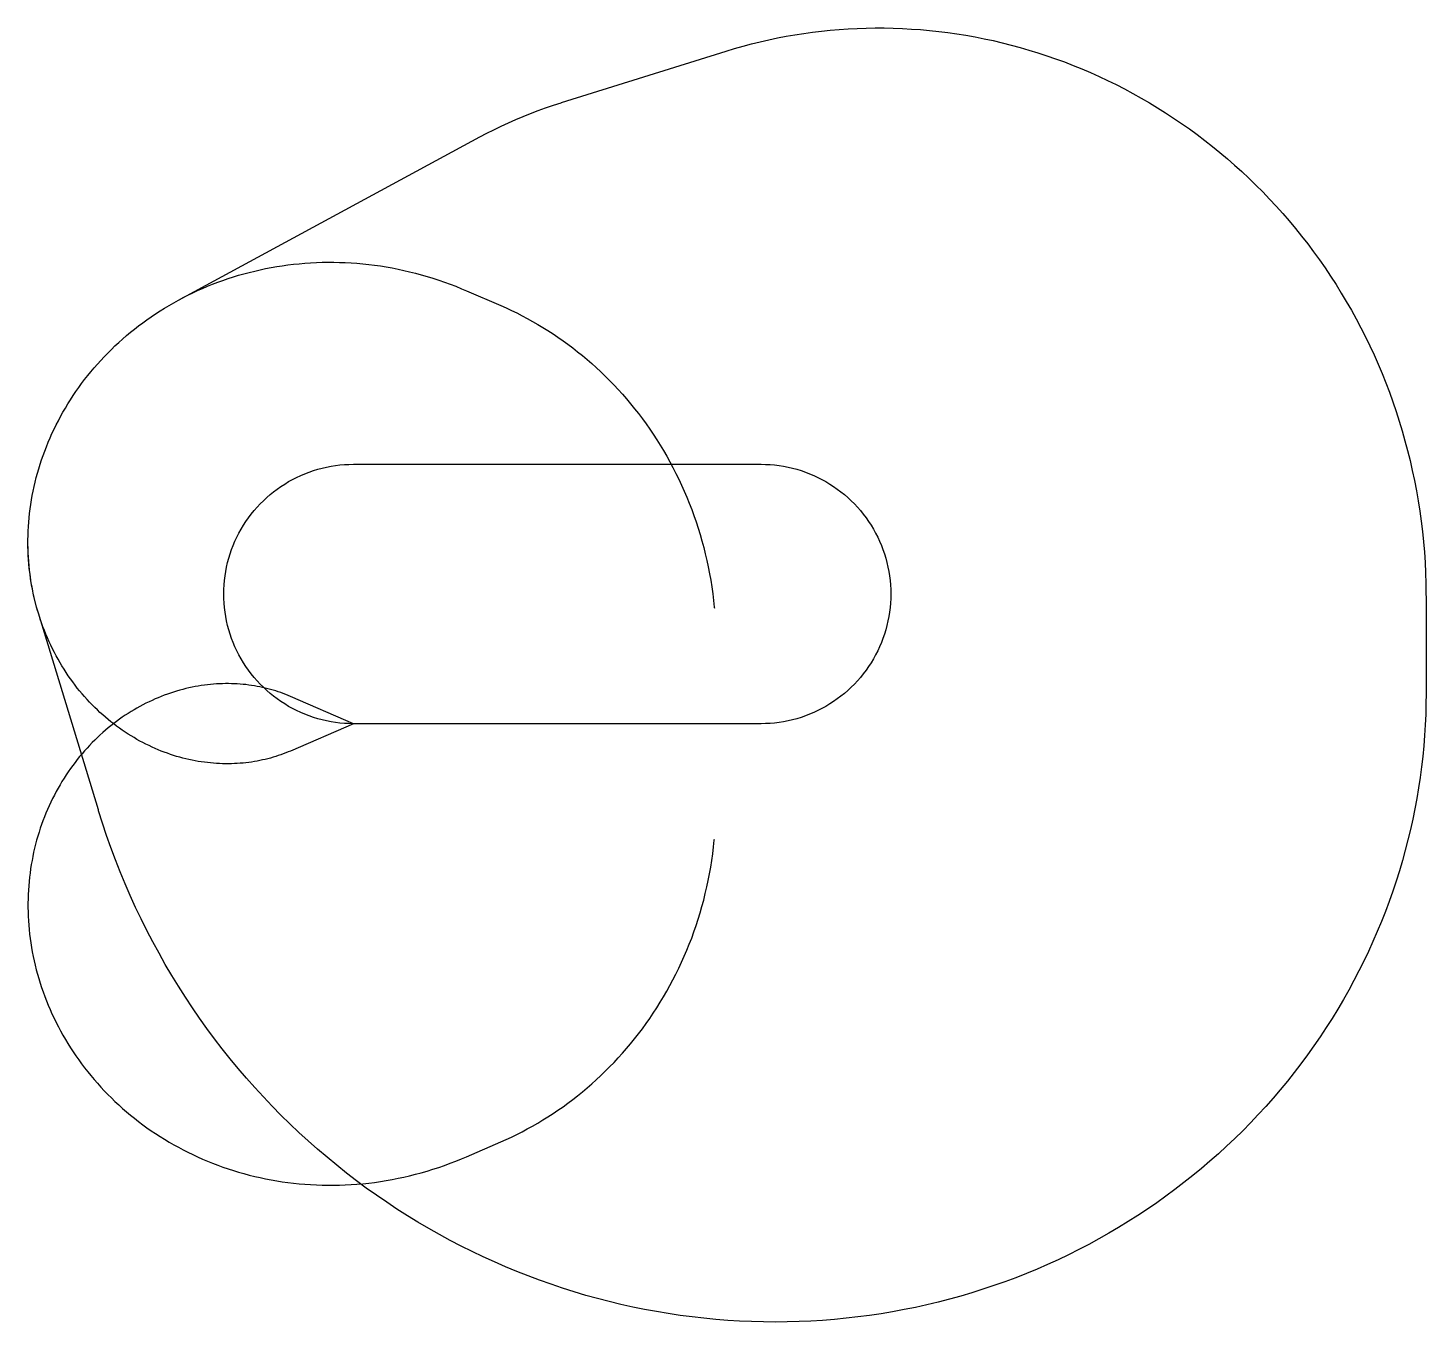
# Model space of a CAD drawing. Header units: metres. Extents: x -4139 to 13638, y -7609 to 8847.
import ezdxf

# ---------------------------------------------------------------- set-up
doc = ezdxf.new("R2010")
doc.units = ezdxf.units.M

msp = doc.modelspace()

# ---------------------------------------------------------------- linework, layer by layer
at = {"layer": 'NorminalTrack', "color": 1}
msp.add_lwpolyline([(0, 0), (0, 0), (-58, 1), (-115, 4), (-172, 9), (-230, 16), (-286, 25), (-343, 36), (-399, 49), (-455, 64), (-510, 81), (-564, 99), (-618, 120), (-671, 143), (-723, 167), (-774, 193), (-825, 221), (-874, 251), (-922, 282), (-970, 315), (-1016, 350), (-1060, 386), (-1104, 424), (-1146, 463), (-1187, 504), (-1226, 546), (-1264, 589), (-1300, 634), (-1335, 680), (-1368, 727), (-1399, 775), (-1429, 825), (-1456, 875), (-1483, 926), (-1507, 979), (-1529, 1032), (-1550, 1085), (-1569, 1140), (-1586, 1195), (-1601, 1250), (-1613, 1307), (-1624, 1363), (-1633, 1420), (-1640, 1477), (-1646, 1534), (-1649, 1592), (-1650, 1650), (-1649, 1707), (-1646, 1765), (-1640, 1822), (-1633, 1879), (-1624, 1936), (-1613, 1992), (-1601, 2049), (-1586, 2104), (-1569, 2159), (-1550, 2214), (-1529, 2267), (-1507, 2320), (-1483, 2373), (-1456, 2424), (-1429, 2474), (-1399, 2524), (-1368, 2572), (-1335, 2619), (-1300, 2665), (-1264, 2710), (-1226, 2753), (-1187, 2795), (-1146, 2836), (-1104, 2875), (-1060, 2913), (-1016, 2949), (-970, 2984), (-922, 3017), (-874, 3048), (-825, 3078), (-774, 3106), (-723, 3132), (-671, 3156), (-618, 3179), (-564, 3200), (-510, 3218), (-455, 3235), (-399, 3250), (-343, 3263), (-286, 3274), (-230, 3283), (-172, 3290), (-115, 3295), (-58, 3298), (0, 3299), (0, 3299), (5182, 3299), (5182, 3299), (5240, 3298), (5297, 3295), (5355, 3290), (5412, 3283), (5469, 3274), (5525, 3263), (5581, 3250), (5637, 3235), (5692, 3218), (5746, 3200), (5800, 3179), (5853, 3156), (5905, 3132), (5957, 3106), (6007, 3078), (6056, 3048), (6105, 3017), (6152, 2984), (6198, 2949), (6242, 2913), (6286, 2875), (6328, 2836), (6369, 2795), (6408, 2753), (6446, 2710), (6482, 2665), (6517, 2619), (6550, 2572), (6581, 2524), (6611, 2474), (6639, 2424), (6665, 2373), (6689, 2320), (6712, 2267), (6732, 2214), (6751, 2159), (6768, 2104), (6783, 2049), (6796, 1992), (6807, 1936), (6816, 1879), (6823, 1822), (6828, 1765), (6831, 1707), (6832, 1650), (6831, 1592), (6828, 1534), (6823, 1477), (6816, 1420), (6807, 1363), (6796, 1307), (6783, 1250), (6768, 1195), (6751, 1140), (6732, 1085), (6712, 1032), (6689, 979), (6665, 926), (6639, 875), (6611, 825), (6581, 775), (6550, 727), (6517, 680), (6482, 634), (6446, 589), (6408, 546), (6369, 504), (6328, 463), (6286, 424), (6242, 386), (6198, 350), (6152, 315), (6105, 282), (6056, 251), (6007, 221), (5957, 193), (5905, 167), (5853, 143), (5800, 120), (5746, 99), (5692, 81), (5637, 64), (5581, 49), (5525, 36), (5469, 25), (5412, 16), (5355, 9), (5297, 4), (5240, 1), (5182, 0), (0, 0)], dxfattribs=at)
at = {"layer": 'WindSpiral', "color": 5}
for points in [[(0, 0), (-800, -347), (-830, -359), (-861, -372), (-893, -384), (-924, -395), (-956, -406), (-989, -417), (-1022, -427), (-1055, -436), (-1088, -445), (-1122, -454), (-1156, -461), (-1191, -469), (-1226, -475), (-1261, -482), (-1297, -487), (-1332, -492), (-1368, -497), (-1405, -500), (-1441, -503), (-1478, -506), (-1515, -508), (-1552, -509), (-1590, -510), (-1628, -510), (-1665, -509), (-1704, -508), (-1742, -506), (-1780, -503), (-1819, -499), (-1857, -495), (-1896, -490), (-1935, -485), (-1974, -479), (-2013, -472), (-2052, -464), (-2092, -456), (-2131, -447), (-2170, -437), (-2209, -426), (-2249, -415), (-2288, -403), (-2327, -390), (-2366, -376), (-2406, -362), (-2445, -347), (-2484, -331), (-2523, -315), (-2561, -297), (-2600, -279), (-2639, -260), (-2677, -241), (-2715, -220), (-2753, -199), (-2791, -177), (-2829, -155), (-2866, -131), (-2903, -107), (-2940, -82), (-2977, -56), (-3013, -30), (-3049, -3), (-3084, 25), (-3120, 54), (-3155, 83), (-3189, 113), (-3224, 144), (-3257, 176), (-3291, 208), (-3324, 241), (-3356, 275), (-3388, 310), (-3420, 345), (-3451, 381), (-3482, 417), (-3512, 454), (-3541, 492), (-3570, 531), (-3599, 570), (-3627, 610), (-3654, 651), (-3681, 692), (-3707, 734), (-3732, 776), (-3757, 819), (-3781, 863), (-3804, 907), (-3827, 952), (-3849, 997), (-3871, 1043), (-3891, 1090), (-3911, 1137), (-3930, 1185), (-3949, 1233), (-3966, 1281), (-3983, 1330), (-3999, 1380), (-4014, 1430), (-4029, 1480), (-4042, 1531), (-4055, 1583), (-4067, 1634), (-4078, 1687), (-4088, 1739), (-4097, 1792), (-4106, 1845), (-4113, 1899), (-4120, 1953), (-4125, 2007), (-4130, 2061), (-4134, 2116), (-4137, 2171), (-4138, 2226), (-4139, 2282), (-4139, 2337), (-4138, 2393), (-4136, 2449), (-4133, 2506), (-4129, 2562), (-4124, 2618), (-4118, 2675), (-4111, 2731), (-4103, 2788), (-4094, 2845), (-4084, 2902), (-4073, 2959), (-4061, 3015), (-4047, 3072), (-4033, 3129), (-4018, 3185), (-4002, 3242), (-3984, 3299), (-3966, 3355), (-3946, 3411), (-3926, 3467), (-3904, 3523), (-3882, 3579), (-3858, 3634), (-3834, 3689), (-3808, 3744), (-3781, 3799), (-3753, 3853), (-3724, 3907), (-3695, 3961), (-3664, 4014), (-3632, 4067), (-3599, 4120), (-3565, 4172), (-3530, 4224), (-3494, 4275), (-3457, 4326), (-3419, 4376), (-3380, 4426), (-3340, 4475), (-3299, 4524), (-3257, 4572), (-3214, 4620), (-3170, 4667), (-3125, 4713), (-3079, 4759), (-3033, 4804), (-2985, 4848), (-2936, 4892), (-2887, 4935), (-2836, 4977), (-2785, 5018), (-2733, 5059), (-2680, 5099), (-2626, 5138), (-2572, 5176), (-2516, 5213), (-2460, 5249), (-2403, 5285), (-2345, 5320), (-2286, 5353), (-2227, 5386), (-2227, 5386), (1607, 7461), (1696, 7508), (1786, 7554), (1877, 7598), (1969, 7641), (2063, 7683), (2156, 7722), (2251, 7761), (2347, 7797), (2443, 7832), (2541, 7865), (2639, 7897), (2645, 7899), (4739, 8554), (4845, 8586), (4953, 8616), (5061, 8645), (5170, 8672), (5280, 8697), (5390, 8720), (5501, 8741), (5612, 8761), (5724, 8778), (5836, 8794), (5949, 8807), (6062, 8819), (6176, 8829), (6290, 8836), (6404, 8842), (6519, 8846), (6634, 8847), (6749, 8847), (6864, 8845), (6979, 8841), (7095, 8834), (7210, 8826), (7326, 8815), (7441, 8803), (7557, 8789), (7672, 8772), (7787, 8754), (7903, 8733), (8018, 8710), (8132, 8686), (8247, 8659), (8361, 8630), (8475, 8599), (8589, 8566), (8702, 8531), (8815, 8495), (8927, 8456), (9039, 8415), (9150, 8372), (9260, 8327), (9370, 8280), (9480, 8231), (9588, 8180), (9696, 8127), (9803, 8072), (9910, 8015), (10015, 7956), (10120, 7895), (10224, 7833), (10326, 7768), (10428, 7702), (10529, 7633), (10629, 7563), (10727, 7491), (10825, 7417), (10921, 7341), (11017, 7264), (11111, 7184), (11204, 7103), (11295, 7021), (11385, 6936), (11474, 6850), (11562, 6762), (11648, 6672), (11732, 6581), (11815, 6488), (11897, 6394), (11977, 6298), (12056, 6201), (12133, 6102), (12208, 6001), (12282, 5899), (12354, 5796), (12424, 5691), (12493, 5585), (12559, 5477), (12624, 5368), (12688, 5258), (12749, 5147), (12809, 5034), (12866, 4920), (12922, 4805), (12976, 4689), (13028, 4572), (13078, 4454), (13125, 4334), (13171, 4214), (13215, 4093), (13257, 3970), (13297, 3847), (13334, 3723), (13370, 3598), (13403, 3473), (13434, 3346), (13463, 3219), (13490, 3091), (13515, 2963), (13537, 2834), (13557, 2704), (13575, 2574), (13591, 2443), (13604, 2312), (13616, 2181), (13625, 2049), (13631, 1917), (13635, 1784), (13637, 1651), (13638, 1604), (13638, 384), (13636, 251), (13633, 118), (13627, -16), (13619, -149), (13608, -282), (13596, -416), (13580, -549), (13563, -683), (13543, -816), (13521, -949), (13496, -1082), (13469, -1214), (13440, -1346), (13408, -1478), (13374, -1610), (13338, -1741), (13299, -1872), (13258, -2002), (13215, -2131), (13169, -2260), (13121, -2389), (13071, -2516), (13018, -2643), (12963, -2770), (12906, -2895), (12847, -3020), (12785, -3143), (12721, -3266), (12655, -3388), (12586, -3509), (12516, -3629), (12443, -3747), (12368, -3865), (12291, -3982), (12212, -4097), (12130, -4211), (12047, -4324), (11962, -4435), (11874, -4545), (11784, -4654), (11693, -4761), (11599, -4867), (11504, -4971), (11406, -5074), (11307, -5175), (11205, -5275), (11102, -5372), (10997, -5469), (10890, -5563), (10782, -5656), (10671, -5747), (10559, -5836), (10445, -5924), (10330, -6009), (10213, -6092), (10094, -6174), (9974, -6254), (9852, -6331), (9729, -6407), (9604, -6480), (9478, -6552), (9350, -6621), (9221, -6688), (9091, -6753), (8959, -6816), (8826, -6877), (8692, -6935), (8557, -6991), (8420, -7045), (8283, -7096), (8144, -7145), (8004, -7192), (7864, -7236), (7722, -7278), (7580, -7318), (7436, -7355), (7292, -7389), (7147, -7422), (7002, -7451), (6855, -7478), (6708, -7503), (6561, -7525), (6413, -7544), (6264, -7561), (6115, -7576), (5965, -7588), (5815, -7597), (5665, -7603), (5514, -7607), (5364, -7609), (5212, -7607), (5061, -7603), (4910, -7597), (4759, -7587), (4607, -7575), (4456, -7561), (4305, -7544), (4154, -7524), (4003, -7501), (3852, -7476), (3701, -7448), (3551, -7418), (3401, -7384), (3252, -7348), (3103, -7310), (2955, -7269), (2807, -7225), (2659, -7179), (2513, -7129), (2367, -7078), (2222, -7023), (2077, -6967), (1934, -6907), (1791, -6845), (1649, -6780), (1508, -6713), (1368, -6644), (1230, -6571), (1092, -6497), (956, -6419), (820, -6340), (686, -6258), (553, -6173), (422, -6086), (292, -5997), (163, -5905), (36, -5811), (-90, -5714), (-214, -5615), (-336, -5514), (-457, -5411), (-577, -5306), (-694, -5198), (-810, -5088), (-924, -4976), (-1036, -4862), (-1146, -4746), (-1255, -4627), (-1361, -4507), (-1466, -4385), (-1568, -4260), (-1668, -4134), (-1767, -4006), (-1863, -3876), (-1957, -3745), (-2049, -3611), (-2138, -3476), (-2225, -3339), (-2310, -3200), (-2393, -3060), (-2473, -2918), (-2551, -2774), (-2627, -2630), (-2700, -2483), (-2770, -2335), (-2838, -2186), (-2904, -2035), (-2967, -1883), (-3027, -1730), (-3085, -1576), (-3140, -1420), (-3192, -1264), (-3242, -1106), (-3244, -1097), (-4007, 1404), (-4021, 1454), (-4035, 1505), (-4049, 1556), (-4061, 1607), (-4072, 1659), (-4083, 1712), (-4093, 1764), (-4101, 1817), (-4109, 1871), (-4116, 1924), (-4122, 1978), (-4128, 2033), (-4132, 2087), (-4135, 2142), (-4138, 2197), (-4139, 2253), (-4139, 2305)], [(0, 0), (-800, -347), (-830, -359), (-861, -372), (-893, -384), (-924, -395), (-956, -406), (-989, -417), (-1022, -427), (-1055, -436), (-1088, -445), (-1122, -454), (-1156, -461), (-1191, -469), (-1226, -475), (-1261, -482), (-1297, -487), (-1332, -492), (-1368, -497), (-1405, -500), (-1441, -503), (-1478, -506), (-1515, -508), (-1552, -509), (-1590, -510), (-1628, -510), (-1665, -509), (-1704, -508), (-1742, -506), (-1780, -503), (-1819, -499), (-1857, -495), (-1896, -490), (-1935, -485), (-1974, -479), (-2013, -472), (-2052, -464), (-2092, -456), (-2131, -447), (-2170, -437), (-2209, -426), (-2249, -415), (-2288, -403), (-2327, -390), (-2366, -376), (-2406, -362), (-2445, -347), (-2484, -331), (-2523, -315), (-2561, -297), (-2600, -279), (-2639, -260), (-2677, -241), (-2715, -220), (-2753, -199), (-2791, -177), (-2829, -155), (-2866, -131), (-2903, -107), (-2940, -82), (-2977, -56), (-3013, -30), (-3049, -3), (-3084, 25), (-3120, 54), (-3155, 83), (-3189, 113), (-3224, 144), (-3257, 176), (-3291, 208), (-3324, 241), (-3356, 275), (-3388, 310), (-3420, 345), (-3451, 381), (-3482, 417), (-3512, 454), (-3541, 492), (-3570, 531), (-3599, 570), (-3627, 610), (-3654, 651), (-3681, 692), (-3707, 734), (-3732, 776), (-3757, 819), (-3781, 863), (-3804, 907), (-3827, 952), (-3849, 997), (-3871, 1043), (-3891, 1090), (-3911, 1137), (-3930, 1185), (-3949, 1233), (-3966, 1281), (-3983, 1330), (-3999, 1380), (-4014, 1430), (-4029, 1480), (-4042, 1531), (-4055, 1583), (-4067, 1634), (-4078, 1687), (-4088, 1739), (-4097, 1792), (-4106, 1845), (-4113, 1899), (-4120, 1953), (-4125, 2007), (-4130, 2061), (-4134, 2116), (-4137, 2171), (-4138, 2226), (-4139, 2282), (-4139, 2337), (-4138, 2393), (-4136, 2449), (-4133, 2506), (-4129, 2562), (-4124, 2618), (-4118, 2675), (-4111, 2731), (-4103, 2788), (-4094, 2845), (-4084, 2902), (-4073, 2959), (-4061, 3015), (-4047, 3072), (-4033, 3129), (-4018, 3185), (-4002, 3242), (-3984, 3299), (-3966, 3355), (-3946, 3411), (-3926, 3467), (-3904, 3523), (-3882, 3579), (-3858, 3634), (-3834, 3689), (-3808, 3744), (-3781, 3799), (-3753, 3853), (-3724, 3907), (-3695, 3961), (-3664, 4014), (-3632, 4067), (-3599, 4120), (-3565, 4172), (-3530, 4224), (-3494, 4275), (-3457, 4326), (-3419, 4376), (-3380, 4426), (-3340, 4475), (-3299, 4524), (-3257, 4572), (-3214, 4620), (-3170, 4667), (-3125, 4713), (-3079, 4759), (-3033, 4804), (-2985, 4848), (-2936, 4892), (-2887, 4935), (-2836, 4977), (-2785, 5018), (-2733, 5059), (-2680, 5099), (-2626, 5138), (-2572, 5176), (-2516, 5213), (-2460, 5249), (-2403, 5285), (-2345, 5320), (-2286, 5353), (-2227, 5386), (-2167, 5418), (-2106, 5449), (-2044, 5479), (-1982, 5508), (-1919, 5536), (-1855, 5563), (-1791, 5589), (-1726, 5613), (-1661, 5637), (-1595, 5660), (-1528, 5681), (-1461, 5702), (-1393, 5721), (-1325, 5739), (-1256, 5756), (-1187, 5772), (-1117, 5787), (-1047, 5801), (-976, 5813), (-905, 5824), (-834, 5834), (-762, 5843), (-690, 5850), (-618, 5856), (-545, 5861), (-472, 5865), (-399, 5868), (-325, 5869), (-252, 5869), (-178, 5867), (-104, 5865), (-30, 5861), (44, 5855), (119, 5849), (193, 5841), (268, 5832), (342, 5821), (417, 5809), (491, 5796), (566, 5781), (640, 5765), (714, 5748), (788, 5729), (862, 5710), (936, 5688), (1010, 5666), (1083, 5642), (1157, 5616), (1230, 5590), (1302, 5562), (1375, 5532), (1435, 5506), (1872, 5317), (1940, 5287), (2008, 5256), (2076, 5223), (2143, 5188), (2210, 5153), (2276, 5116), (2342, 5078), (2408, 5039), (2472, 4999), (2537, 4957), (2600, 4914), (2664, 4870), (2726, 4825), (2788, 4778), (2849, 4731), (2910, 4682), (2970, 4632), (3029, 4581), (3087, 4528), (3145, 4475), (3201, 4420), (3257, 4364), (3313, 4307), (3367, 4249), (3420, 4190), (3473, 4130), (3524, 4069), (3575, 4006), (3624, 3943), (3673, 3879), (3720, 3814), (3767, 3747), (3812, 3680), (3857, 3612), (3900, 3543), (3942, 3473), (3984, 3402), (4024, 3330), (4062, 3257), (4100, 3183), (4136, 3109), (4172, 3034), (4205, 2958), (4238, 2881), (4270, 2804), (4300, 2725), (4329, 2647), (4356, 2567), (4382, 2487), (4407, 2406), (4431, 2324), (4453, 2242), (4473, 2160), (4493, 2076), (4511, 1993), (4527, 1908), (4542, 1824), (4556, 1739), (4568, 1653), (4579, 1567), (4588, 1481), (4589, 1468)], [(0, 0), (-800, 347), (-830, 359), (-861, 372), (-893, 384), (-924, 395), (-956, 406), (-989, 417), (-1022, 427), (-1055, 436), (-1088, 445), (-1122, 454), (-1156, 461), (-1191, 469), (-1226, 475), (-1261, 482), (-1297, 487), (-1332, 492), (-1368, 497), (-1405, 500), (-1441, 503), (-1478, 506), (-1515, 508), (-1552, 509), (-1590, 510), (-1628, 510), (-1665, 509), (-1704, 508), (-1742, 506), (-1780, 503), (-1819, 499), (-1857, 495), (-1896, 490), (-1935, 485), (-1974, 479), (-2013, 472), (-2052, 464), (-2092, 456), (-2131, 447), (-2170, 437), (-2209, 426), (-2249, 415), (-2288, 403), (-2327, 390), (-2366, 376), (-2406, 362), (-2445, 347), (-2484, 331), (-2523, 315), (-2561, 297), (-2600, 279), (-2639, 260), (-2677, 241), (-2715, 220), (-2753, 199), (-2791, 177), (-2829, 155), (-2866, 131), (-2903, 107), (-2940, 82), (-2977, 56), (-3013, 30), (-3049, 3), (-3084, -25), (-3120, -54), (-3155, -83), (-3189, -113), (-3224, -144), (-3257, -176), (-3291, -208), (-3324, -241), (-3356, -275), (-3388, -310), (-3420, -345), (-3451, -381), (-3482, -417), (-3512, -454), (-3541, -492), (-3570, -531), (-3599, -570), (-3627, -610), (-3654, -651), (-3681, -692), (-3707, -734), (-3732, -776), (-3757, -819), (-3781, -863), (-3804, -907), (-3827, -952), (-3849, -997), (-3871, -1043), (-3891, -1090), (-3911, -1137), (-3930, -1185), (-3949, -1233), (-3966, -1281), (-3983, -1330), (-3999, -1380), (-4014, -1430), (-4029, -1480), (-4042, -1531), (-4055, -1583), (-4067, -1634), (-4078, -1687), (-4088, -1739), (-4097, -1792), (-4106, -1845), (-4113, -1899), (-4120, -1953), (-4125, -2007), (-4130, -2061), (-4134, -2116), (-4137, -2171), (-4138, -2226), (-4139, -2282), (-4139, -2337), (-4138, -2393), (-4136, -2449), (-4133, -2506), (-4129, -2562), (-4124, -2618), (-4118, -2675), (-4111, -2731), (-4103, -2788), (-4094, -2845), (-4084, -2902), (-4073, -2959), (-4061, -3015), (-4047, -3072), (-4033, -3129), (-4018, -3185), (-4002, -3242), (-3984, -3299), (-3966, -3355), (-3946, -3411), (-3926, -3467), (-3904, -3523), (-3882, -3579), (-3858, -3634), (-3834, -3689), (-3808, -3744), (-3781, -3799), (-3753, -3853), (-3724, -3907), (-3695, -3961), (-3664, -4014), (-3632, -4067), (-3599, -4120), (-3565, -4172), (-3530, -4224), (-3494, -4275), (-3457, -4326), (-3419, -4376), (-3380, -4426), (-3340, -4475), (-3299, -4524), (-3257, -4572), (-3214, -4620), (-3170, -4667), (-3125, -4713), (-3079, -4759), (-3033, -4804), (-2985, -4848), (-2936, -4892), (-2887, -4935), (-2836, -4977), (-2785, -5018), (-2733, -5059), (-2680, -5099), (-2626, -5138), (-2572, -5176), (-2516, -5213), (-2460, -5249), (-2403, -5285), (-2345, -5320), (-2286, -5353), (-2227, -5386), (-2167, -5418), (-2106, -5449), (-2044, -5479), (-1982, -5508), (-1919, -5536), (-1855, -5563), (-1791, -5589), (-1726, -5613), (-1661, -5637), (-1595, -5660), (-1528, -5681), (-1461, -5702), (-1393, -5721), (-1325, -5739), (-1256, -5756), (-1187, -5772), (-1117, -5787), (-1047, -5801), (-976, -5813), (-905, -5824), (-834, -5834), (-762, -5843), (-690, -5850), (-618, -5856), (-545, -5861), (-472, -5865), (-399, -5868), (-325, -5869), (-252, -5869), (-178, -5867), (-104, -5865), (-30, -5861), (44, -5855), (119, -5849), (193, -5841), (268, -5832), (342, -5821), (417, -5809), (491, -5796), (566, -5781), (640, -5765), (714, -5748), (788, -5729), (862, -5710), (936, -5688), (1010, -5666), (1083, -5642), (1157, -5616), (1230, -5590), (1302, -5562), (1375, -5532), (1435, -5506), (1872, -5317), (1940, -5287), (2008, -5256), (2076, -5223), (2143, -5188), (2210, -5153), (2276, -5116), (2342, -5078), (2408, -5039), (2472, -4999), (2537, -4957), (2600, -4914), (2664, -4870), (2726, -4825), (2788, -4778), (2849, -4731), (2910, -4682), (2970, -4632), (3029, -4581), (3087, -4528), (3145, -4475), (3201, -4420), (3257, -4364), (3313, -4307), (3367, -4249), (3420, -4190), (3473, -4130), (3524, -4069), (3575, -4006), (3624, -3943), (3673, -3879), (3720, -3814), (3767, -3747), (3812, -3680), (3857, -3612), (3900, -3543), (3942, -3473), (3984, -3402), (4024, -3330), (4062, -3257), (4100, -3183), (4136, -3109), (4172, -3034), (4205, -2958), (4238, -2881), (4270, -2804), (4300, -2725), (4329, -2647), (4356, -2567), (4382, -2487), (4407, -2406), (4431, -2324), (4453, -2242), (4473, -2160), (4493, -2076), (4511, -1993), (4527, -1908), (4542, -1824), (4556, -1739), (4568, -1653), (4579, -1567), (4588, -1481), (4589, -1468)]]:
    msp.add_lwpolyline(points, dxfattribs=at)

doc.saveas('drawing.dxf')
